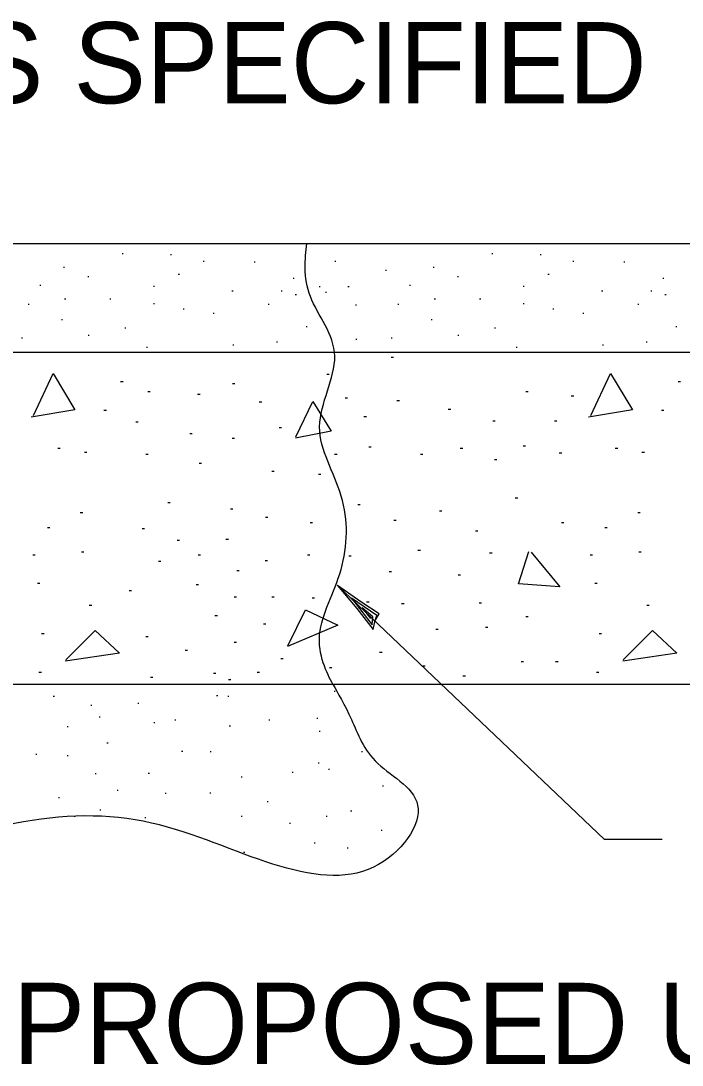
# Model space of a CAD drawing. Extents: x 1875357 to 1890680, y 2257528 to 2269761.
# Drawn here: x 1885211.6 to 1885260.5, y 2258692.7 to 2258769.9 of the extents above; entities that cross this region are included whole.
import ezdxf

# ---------------------------------------------------------------- set-up
doc = ezdxf.new("R2010")
doc.units = 0
doc.layers.add('Level 40', color=7, linetype='Continuous')
doc.layers.add('ROW_PR_Notes', color=7, linetype='Continuous')

msp = doc.modelspace()

# ---------------------------------------------------------------- linework, layer by layer
at = {"layer": 'Level 40'}
for p, q in [((1885144.031, 2258720.846), (1885234.686, 2258720.846)), ((1885234.686, 2258720.846), (1885234.687, 2258720.846))]:
    msp.add_line(p, q, dxfattribs=at)
for points in [[(1885234.687, 2258720.846), (1885234.241, 2258721.653), (1885232.891, 2258724.459), (1885235.741, 2258729.155), (1885235.878, 2258734.905), (1885232.585, 2258739.768), (1885235.999, 2258745.337), (1885232.352, 2258749.488), (1885232.615, 2258752.321), (1885232.767, 2258753.421)], [(1885234.687, 2258720.846), (1885235.004, 2258720.271), (1885236.156, 2258718.365), (1885237.29, 2258714.829), (1885242.707, 2258712.284), (1885237.776, 2258705.847), (1885229.916, 2258707.257), (1885220.886, 2258711.509), (1885210.561, 2258711.051), (1885199.89, 2258706.813), (1885189.849, 2258711.618), (1885179.658, 2258707.89), (1885168.804, 2258710.011), (1885159.079, 2258707.311), (1885150.009, 2258709.828), (1885143.549, 2258708.307), (1885135.385, 2258711.401), (1885140.255, 2258716.635), (1885142.532, 2258718.896), (1885143.839, 2258720.583), (1885144.031, 2258720.846)]]:
    msp.add_open_spline(points, degree=3, dxfattribs=at)
at = {"layer": 'ROW_PR_Notes'}
for p, q in [((1885083.257, 2258753.421), (1885299.359, 2258753.421)), ((1885219.109, 2258752.694), (1885219.187, 2258752.694)), ((1885222.685, 2258752.622), (1885222.763, 2258752.622)), ((1885246.427, 2258752.694), (1885246.505, 2258752.694)), ((1885250.003, 2258752.622), (1885250.081, 2258752.622)), ((1885225.097, 2258752.112), (1885225.175, 2258752.112)), ((1885228.865, 2258752.082), (1885228.943, 2258752.082)), ((1885234.835, 2258752.112), (1885234.913, 2258752.112)), ((1885252.415, 2258752.112), (1885252.493, 2258752.112)), ((1885256.183, 2258752.082), (1885256.261, 2258752.082)), ((1885214.765, 2258751.674), (1885214.843, 2258751.674)), ((1885216.565, 2258750.996), (1885216.643, 2258750.996)), ((1885223.261, 2258751.164), (1885223.345, 2258751.164)), ((1885238.573, 2258751.47), (1885238.651, 2258751.47)), ((1885242.083, 2258751.674), (1885242.161, 2258751.674)), ((1885243.883, 2258750.996), (1885243.961, 2258750.996)), ((1885250.579, 2258751.164), (1885250.663, 2258751.164)), ((1885213.025, 2258750.348), (1885213.103, 2258750.348)), ((1885221.425, 2258750.282), (1885221.509, 2258750.282)), ((1885231.745, 2258750.858), (1885231.823, 2258750.858)), ((1885233.677, 2258750.246), (1885233.755, 2258750.246)), ((1885235.801, 2258750.246), (1885235.879, 2258750.246)), ((1885240.343, 2258750.348), (1885240.421, 2258750.348)), ((1885248.743, 2258750.282), (1885248.827, 2258750.282)), ((1885259.063, 2258750.858), (1885259.141, 2258750.858)), ((1885227.221, 2258749.94), (1885227.305, 2258749.94)), ((1885230.863, 2258749.94), (1885230.941, 2258749.94)), ((1885231.907, 2258749.652), (1885231.985, 2258749.652)), ((1885234.127, 2258749.82), (1885234.205, 2258749.82)), ((1885254.539, 2258749.94), (1885254.623, 2258749.94)), ((1885258.181, 2258749.94), (1885258.259, 2258749.94)), ((1885259.225, 2258749.652), (1885259.303, 2258749.652)), ((1885212.155, 2258748.938), (1885212.233, 2258748.938)), ((1885214.861, 2258749.346), (1885214.939, 2258749.346)), ((1885218.209, 2258749.346), (1885218.287, 2258749.346)), ((1885221.425, 2258749.004), (1885221.509, 2258749.004)), ((1885229.897, 2258748.938), (1885229.975, 2258748.938)), ((1885236.347, 2258748.902), (1885236.431, 2258748.902)), ((1885239.473, 2258748.938), (1885239.551, 2258748.938)), ((1885242.179, 2258749.346), (1885242.257, 2258749.346)), ((1885245.527, 2258749.346), (1885245.605, 2258749.346)), ((1885248.743, 2258749.004), (1885248.827, 2258749.004)), ((1885257.215, 2258748.938), (1885257.293, 2258748.938)), ((1885223.615, 2258748.596), (1885223.699, 2258748.596)), ((1885225.841, 2258748.29), (1885225.919, 2258748.29)), ((1885250.933, 2258748.596), (1885251.017, 2258748.596)), ((1885253.159, 2258748.29), (1885253.237, 2258748.29)), ((1885214.633, 2258747.816), (1885214.711, 2258747.816)), ((1885219.301, 2258747.204), (1885219.379, 2258747.204)), ((1885232.711, 2258747.306), (1885232.789, 2258747.306)), ((1885241.951, 2258747.816), (1885242.029, 2258747.816)), ((1885246.619, 2258747.204), (1885246.697, 2258747.204)), ((1885260.029, 2258747.306), (1885260.107, 2258747.306)), ((1885211.669, 2258746.46), (1885211.753, 2258746.46)), ((1885216.595, 2258746.664), (1885216.679, 2258746.664)), ((1885236.383, 2258746.358), (1885236.461, 2258746.358)), ((1885238.987, 2258746.46), (1885239.071, 2258746.46)), ((1885243.913, 2258746.664), (1885243.997, 2258746.664)), ((1885220.915, 2258745.776), (1885220.993, 2258745.776)), ((1885227.287, 2258745.95), (1885227.365, 2258745.95)), ((1885230.509, 2258746.154), (1885230.587, 2258746.154)), ((1885248.233, 2258745.776), (1885248.311, 2258745.776)), ((1885254.605, 2258745.95), (1885254.683, 2258745.95)), ((1885257.827, 2258746.154), (1885257.905, 2258746.154)), ((1885083.257, 2258745.401), (1885299.359, 2258745.401)), ((1885238.993, 2258745.032), (1885239.173, 2258745.032)), ((1885219.001, 2258743.226), (1885219.181, 2258743.226)), ((1885234.234, 2258743.769), (1885234.414, 2258743.769)), ((1885260.198, 2258743.226), (1885260.378, 2258743.226)), ((1885221.013, 2258742.491), (1885221.193, 2258742.491)), ((1885227.269, 2258743.071), (1885227.449, 2258743.071)), ((1885248.937, 2258742.491), (1885249.117, 2258742.491)), ((1885224.689, 2258742.297), (1885224.869, 2258742.297)), ((1885229.242, 2258741.717), (1885229.422, 2258741.717)), ((1885235.589, 2258742.026), (1885235.769, 2258742.026)), ((1885239.419, 2258741.833), (1885239.599, 2258741.833)), ((1885252.303, 2258742.181), (1885252.483, 2258742.181)), ((1885217.763, 2258741.099), (1885217.943, 2258741.099)), ((1885243.211, 2258741.177), (1885243.391, 2258741.177)), ((1885258.96, 2258741.099), (1885259.14, 2258741.099)), ((1885220.123, 2258740.248), (1885220.303, 2258740.248)), ((1885236.982, 2258740.634), (1885237.162, 2258740.634)), ((1885246.5, 2258740.325), (1885246.68, 2258740.325)), ((1885251.065, 2258740.325), (1885251.245, 2258740.325)), ((1885224.108, 2258739.396), (1885224.288, 2258739.396)), ((1885230.712, 2258739.822), (1885230.892, 2258739.822)), ((1885227.229, 2258739.048), (1885227.409, 2258739.048)), ((1885214.358, 2258738.312), (1885214.538, 2258738.312)), ((1885216.331, 2258738.003), (1885216.511, 2258738.003)), ((1885220.857, 2258737.848), (1885221.037, 2258737.848)), ((1885234.815, 2258737.848), (1885234.995, 2258737.848)), ((1885237.33, 2258738.39), (1885237.51, 2258738.39)), ((1885241.16, 2258737.848), (1885241.34, 2258737.848)), ((1885244.101, 2258738.312), (1885244.281, 2258738.312)), ((1885248.744, 2258738.467), (1885248.924, 2258738.467)), ((1885251.414, 2258737.964), (1885251.594, 2258737.964)), ((1885255.554, 2258738.312), (1885255.734, 2258738.312)), ((1885257.527, 2258738.003), (1885257.707, 2258738.003)), ((1885224.805, 2258737.19), (1885224.985, 2258737.19)), ((1885246.615, 2258737.461), (1885246.795, 2258737.461)), ((1885230.171, 2258736.609), (1885230.351, 2258736.609)), ((1885233.615, 2258736.378), (1885233.795, 2258736.378)), ((1885222.483, 2258734.289), (1885222.663, 2258734.289)), ((1885236.517, 2258734.134), (1885236.697, 2258734.134)), ((1885248.163, 2258734.637), (1885248.343, 2258734.637)), ((1885216.021, 2258733.553), (1885216.201, 2258733.553)), ((1885227.114, 2258733.824), (1885227.294, 2258733.824)), ((1885229.706, 2258733.205), (1885229.886, 2258733.205)), ((1885242.553, 2258733.669), (1885242.733, 2258733.669)), ((1885257.217, 2258733.553), (1885257.397, 2258733.553)), ((1885213.584, 2258732.431), (1885213.764, 2258732.431)), ((1885232.995, 2258732.817), (1885233.175, 2258732.817)), ((1885239.186, 2258732.972), (1885239.366, 2258732.972)), ((1885251.569, 2258732.817), (1885251.749, 2258732.817)), ((1885254.78, 2258732.431), (1885254.96, 2258732.431)), ((1885220.587, 2258732.353), (1885220.767, 2258732.353)), ((1885245.222, 2258732.198), (1885245.402, 2258732.198)), ((1885223.179, 2258731.502), (1885223.359, 2258731.502)), ((1885226.779, 2258731.579), (1885226.959, 2258731.579)), ((1885212.501, 2258730.419), (1885212.681, 2258730.419)), ((1885216.098, 2258730.65), (1885216.278, 2258730.65)), ((1885224.727, 2258730.419), (1885224.907, 2258730.419)), ((1885232.802, 2258730.419), (1885232.982, 2258730.419)), ((1885235.859, 2258730.341), (1885236.039, 2258730.341)), ((1885240.967, 2258730.767), (1885241.147, 2258730.767)), ((1885246.267, 2258730.573), (1885246.447, 2258730.573)), ((1885253.697, 2258730.419), (1885253.877, 2258730.419)), ((1885257.295, 2258730.65), (1885257.475, 2258730.65)), ((1885221.787, 2258729.954), (1885221.967, 2258729.954)), ((1885229.668, 2258729.993), (1885229.848, 2258729.993)), ((1885227.579, 2258729.257), (1885227.759, 2258729.257)), ((1885238.838, 2258729.18), (1885239.018, 2258729.18)), ((1885243.945, 2258728.949), (1885244.125, 2258728.949)), ((1885212.849, 2258728.329), (1885213.029, 2258728.329)), ((1885219.62, 2258727.788), (1885219.8, 2258727.788)), ((1885224.573, 2258728.213), (1885224.753, 2258728.213)), ((1885254.75, 2258709.366), (1885235.002, 2258728.184)), ((1885254.046, 2258728.329), (1885254.226, 2258728.329)), ((1885227.384, 2258727.324), (1885227.564, 2258727.324)), ((1885230.171, 2258727.324), (1885230.351, 2258727.324)), ((1885233.15, 2258727.246), (1885233.33, 2258727.246)), ((1885216.679, 2258726.705), (1885216.859, 2258726.705)), ((1885237.175, 2258726.936), (1885237.355, 2258726.936)), ((1885239.767, 2258726.82), (1885239.947, 2258726.82)), ((1885245.493, 2258726.859), (1885245.673, 2258726.859)), ((1885257.876, 2258726.705), (1885258.056, 2258726.705)), ((1885225.966, 2258725.931), (1885226.146, 2258725.931)), ((1885248.937, 2258725.853), (1885249.117, 2258725.853)), ((1885229.551, 2258725.311), (1885229.731, 2258725.311)), ((1885242.282, 2258724.924), (1885242.462, 2258724.924)), ((1885245.958, 2258725.079), (1885246.138, 2258725.079)), ((1885213.158, 2258724.614), (1885213.338, 2258724.614)), ((1885220.859, 2258724.383), (1885221.039, 2258724.383)), ((1885227.384, 2258723.957), (1885227.564, 2258723.957)), ((1885254.355, 2258724.614), (1885254.535, 2258724.614)), ((1885223.76, 2258723.376), (1885223.94, 2258723.376)), ((1885238.141, 2258723.221), (1885238.321, 2258723.221)), ((1885230.829, 2258722.758), (1885231.009, 2258722.758)), ((1885248.589, 2258722.525), (1885248.769, 2258722.525)), ((1885251.143, 2258722.525), (1885251.323, 2258722.525)), ((1885212.965, 2258721.751), (1885213.145, 2258721.751)), ((1885225.851, 2258721.674), (1885226.031, 2258721.674)), ((1885229.087, 2258721.751), (1885229.267, 2258721.751)), ((1885234.427, 2258722.1), (1885234.607, 2258722.1)), ((1885241.315, 2258722.215), (1885241.495, 2258722.215)), ((1885254.161, 2258721.751), (1885254.341, 2258721.751)), ((1885221.207, 2258721.365), (1885221.387, 2258721.365)), ((1885226.959, 2258721.21), (1885227.139, 2258721.21)), ((1885234.686, 2258720.846), (1885299.359, 2258720.846)), ((1885244.293, 2258721.481), (1885244.473, 2258721.481)), ((1885234.771, 2258720.337), (1885234.849, 2258720.337)), ((1885214.017, 2258719.965), (1885214.101, 2258719.965)), ((1885216.789, 2258719.317), (1885216.867, 2258719.317)), ((1885220.263, 2258719.455), (1885220.347, 2258719.455)), ((1885226.095, 2258720.031), (1885226.173, 2258720.031)), ((1885226.929, 2258719.965), (1885227.007, 2258719.965)), ((1885217.401, 2258718.435), (1885217.479, 2258718.435)), ((1885221.457, 2258718.027), (1885221.535, 2258718.027)), ((1885222.999, 2258718.231), (1885223.083, 2258718.231)), ((1885227.025, 2258717.787), (1885227.109, 2258717.787)), ((1885229.959, 2258718.231), (1885230.037, 2258718.231)), ((1885233.499, 2258718.333), (1885233.577, 2258718.333)), ((1885215.049, 2258717.721), (1885215.127, 2258717.721)), ((1885233.673, 2258717.379), (1885233.751, 2258717.379)), ((1885217.983, 2258716.533), (1885218.067, 2258716.533)), ((1885212.733, 2258715.681), (1885212.811, 2258715.681)), ((1885215.049, 2258715.579), (1885215.127, 2258715.579)), ((1885223.509, 2258715.915), (1885223.593, 2258715.915)), ((1885225.609, 2258715.885), (1885225.687, 2258715.885)), ((1885236.799, 2258715.885), (1885236.877, 2258715.885)), ((1885233.595, 2258715.039), (1885233.673, 2258715.039)), ((1885217.107, 2258714.259), (1885217.191, 2258714.259)), ((1885221.043, 2258714.283), (1885221.121, 2258714.283)), ((1885227.895, 2258714.019), (1885227.973, 2258714.019)), ((1885231.663, 2258714.361), (1885231.741, 2258714.361)), ((1885234.351, 2258714.565), (1885234.429, 2258714.565)), ((1885238.341, 2258713.341), (1885238.419, 2258713.341)), ((1885214.407, 2258712.489), (1885214.485, 2258712.489)), ((1885218.751, 2258713.035), (1885218.829, 2258713.035)), ((1885222.291, 2258712.795), (1885222.375, 2258712.795)), ((1885225.579, 2258712.831), (1885225.657, 2258712.831)), ((1885217.461, 2258711.577), (1885217.545, 2258711.577)), ((1885229.827, 2258712.183), (1885229.905, 2258712.183)), ((1885215.565, 2258711.097), (1885215.643, 2258711.097)), ((1885220.779, 2258710.995), (1885220.857, 2258710.995)), ((1885227.895, 2258711.097), (1885227.973, 2258711.097)), ((1885234.189, 2258711.097), (1885234.267, 2258711.097)), ((1885235.989, 2258711.505), (1885236.073, 2258711.505)), ((1885231.471, 2258710.587), (1885231.549, 2258710.587)), ((1885238.245, 2258710.077), (1885238.323, 2258710.077)), ((1885259.023, 2258709.366), (1885254.75, 2258709.366)), ((1885233.307, 2258709.129), (1885233.385, 2258709.129)), ((1885235.737, 2258708.757), (1885235.815, 2258708.757)), ((1885228.087, 2258708.451), (1885228.171, 2258708.451))]:
    msp.add_line(p, q, dxfattribs=at)
for points in [[(1885212.562, 2258740.723), (1885214.003, 2258743.832), (1885215.625, 2258741.127), (1885212.381, 2258740.586)], [(1885253.758, 2258740.723), (1885255.2, 2258743.832), (1885256.821, 2258741.127), (1885253.578, 2258740.586)], [(1885231.947, 2258739.145), (1885233.209, 2258741.759), (1885234.56, 2258739.551), (1885231.924, 2258739.053)], [(1885249.341, 2258730.627), (1885251.46, 2258728.058), (1885248.395, 2258728.285), (1885249.161, 2258730.673)], [(1885237.811, 2258725.553), (1885238.098, 2258726.06), (1885236.749, 2258726.955), (1885235.035, 2258728.147), (1885236.466, 2258726.443), (1885237.672, 2258724.889), (1885237.811, 2258725.553), (1885237.939, 2258725.941), (1885236.064, 2258727.21), (1885237.59, 2258725.244), (1885237.645, 2258725.845), (1885236.838, 2258726.49), (1885237.471, 2258725.711)], [(1885231.361, 2258723.688), (1885232.668, 2258726.347), (1885235.056, 2258725.22), (1885231.332, 2258723.633)], [(1885214.95, 2258722.651), (1885217.113, 2258724.815), (1885218.916, 2258723.148), (1885214.91, 2258722.561)], [(1885256.146, 2258722.651), (1885258.309, 2258724.815), (1885260.112, 2258723.148), (1885256.107, 2258722.561)]]:
    msp.add_lwpolyline(points, dxfattribs=at)

# ---------------------------------------------------------------- texts
for s, p in [('THICKNESS SPECIFIED', (1885167.372, 2258763.794)), ('PROPOSED UNSUITABLE SUBGRADE', (1885211.026, 2258692.787))]:
    msp.add_text(s, height=6, dxfattribs=at).set_placement(p)

doc.saveas('drawing.dxf')
